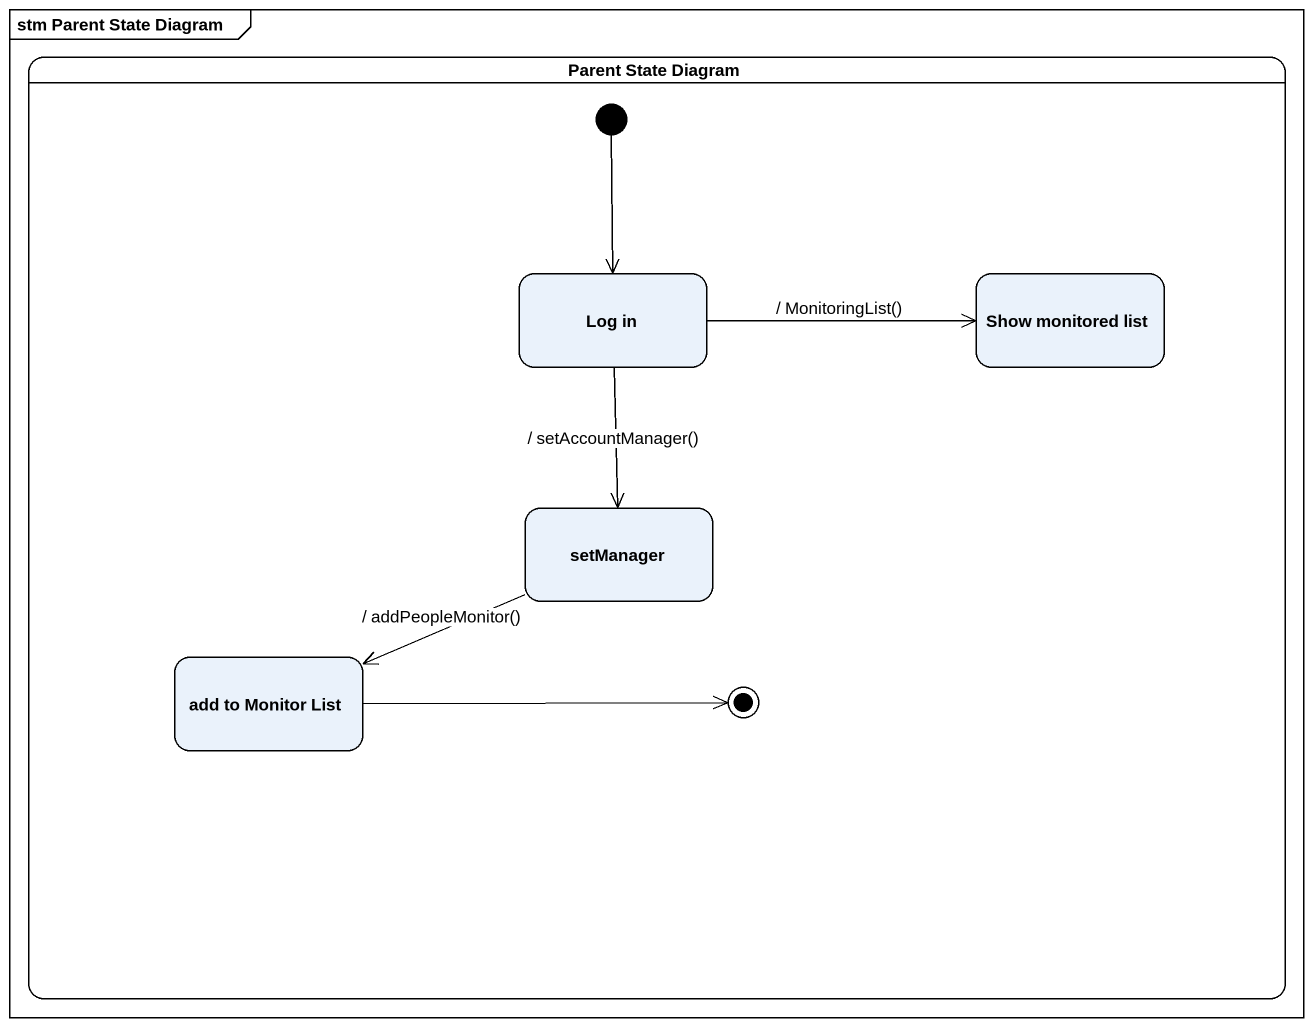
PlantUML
@startuml
mainframe stm Parent State Diagram
hide empty description
state "Parent State Diagram" as Parent_State_Diagram {
  state "Log in" as Log_in
  state "Show monitored list" as Show_monitored_list
  state setManager
  state "add to Monitor List" as add_to_Monitor_List
  [*] --> Log_in
  add_to_Monitor_List -right-> [*]
}
Log_in -right-> Show_monitored_list : / MonitoringList()
Log_in --> setManager : / setAccountManager()
setManager -left-> add_to_Monitor_List : / addPeopleMonitor()
@enduml
